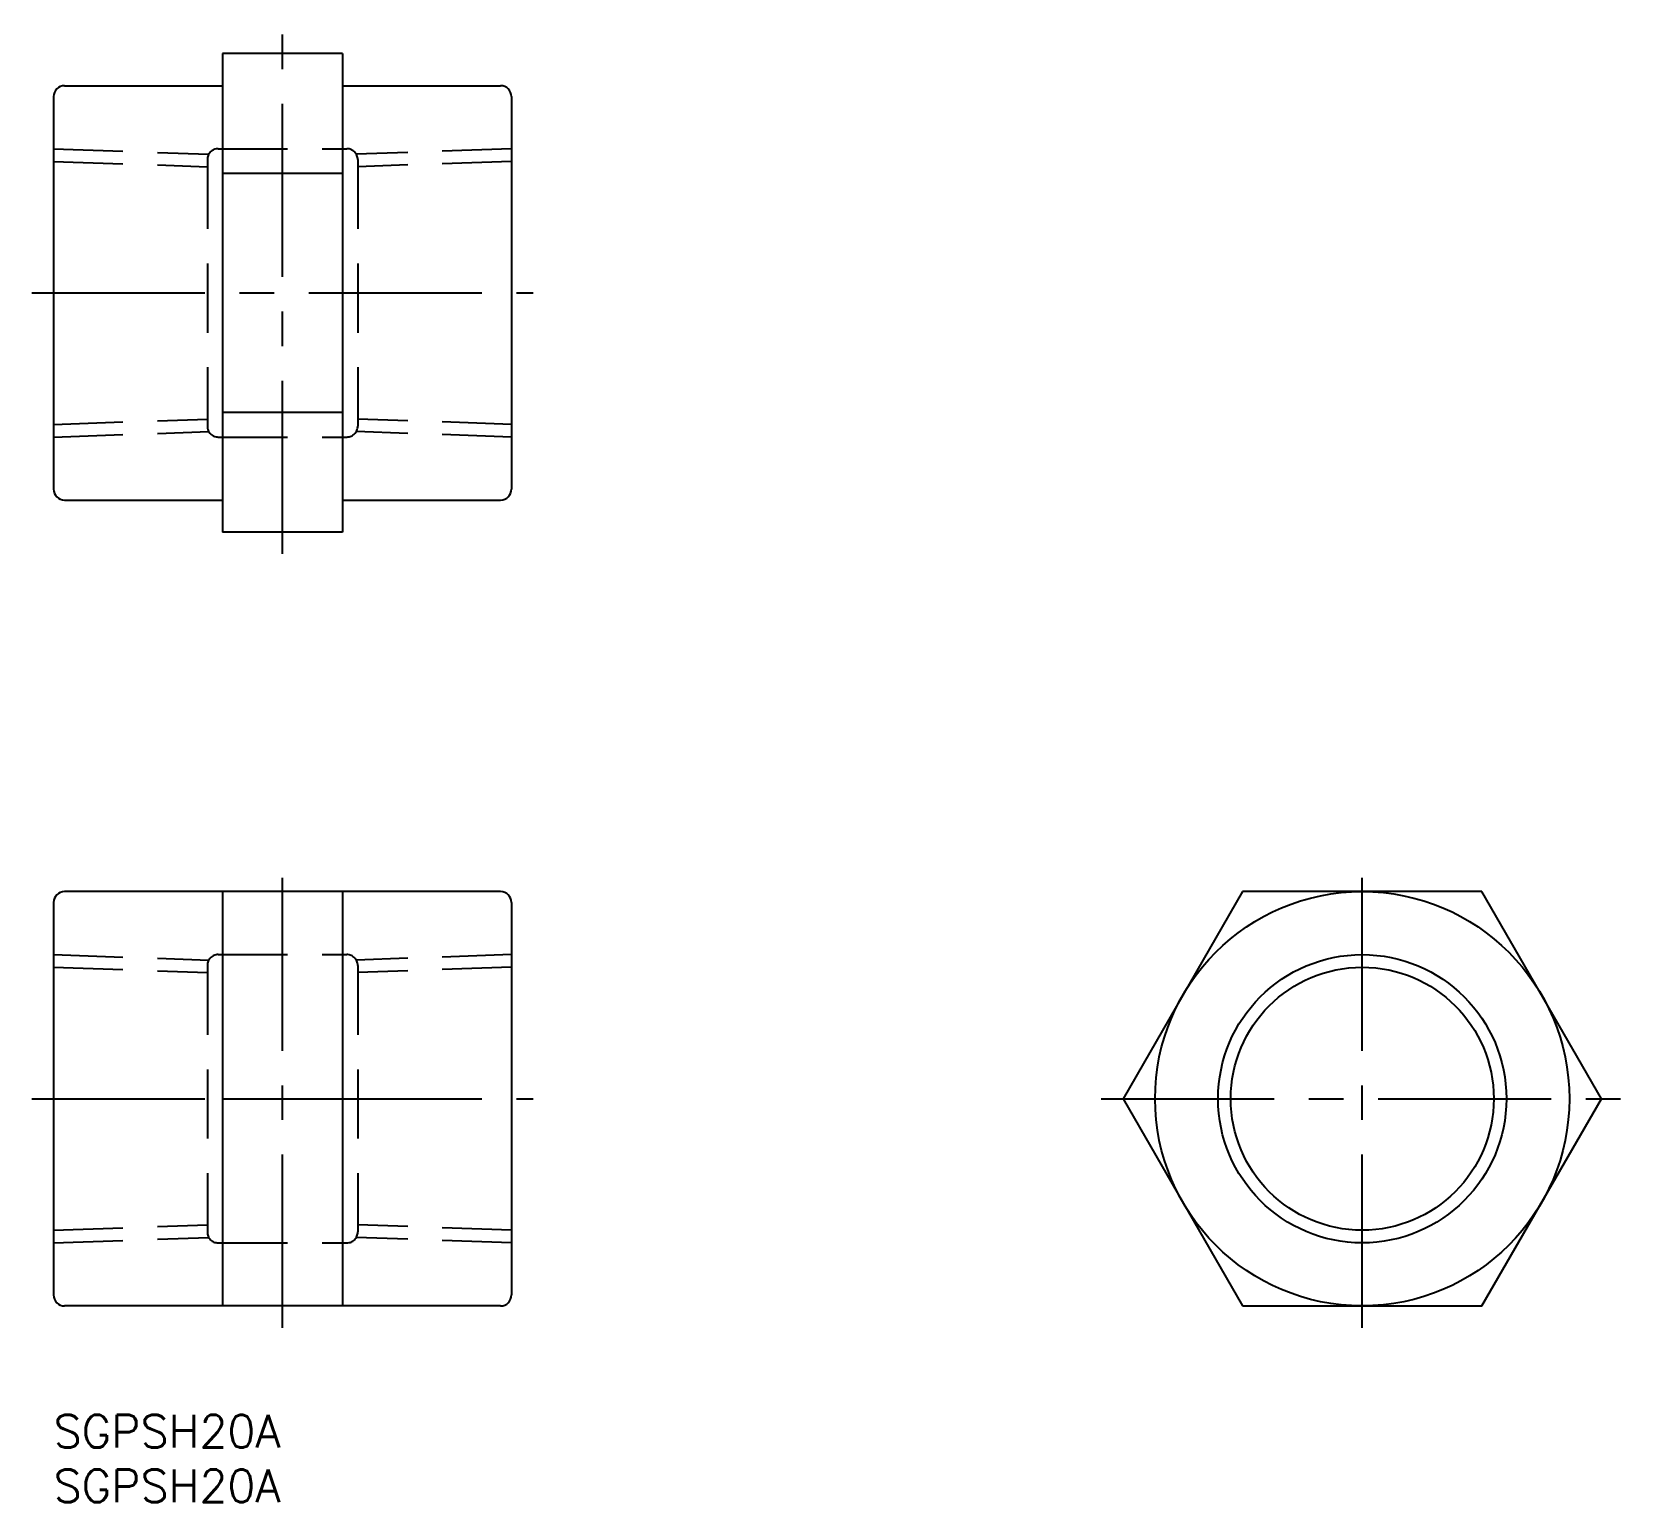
# Model space of a CAD drawing. Extents: x -2 to 144, y -8 to 127.
import ezdxf

# ---------------------------------------------------------------- set-up
doc = ezdxf.new("R2010")
doc.units = 0
doc.header["$LTSCALE"] = 0.5
doc.linetypes.add('CENTER', pattern=[50.8, 31.75, -6.35, 6.35, -6.35])
doc.linetypes.add('DASHED', pattern=[19.05, 12.7, -6.35])
for name, color, linetype in [('MSM_CENTER', 1, 'CENTER'), ('MSM_CONTINUOUS', 7, 'CONTINUOUS'), ('MSM_DASHED', 4, 'DASHED'), ('MSM_NARROW', 5, 'CONTINUOUS'), ('MSM_PART_NUMBER', 7, 'CONTINUOUS')]:
    doc.layers.add(name, color=color, linetype=linetype)
doc.styles.get("Standard").update_dxf_attribs({"font": 'txt.shx', "height": 3, "bigfont": 'bigfont.shx'})

# ---------------------------------------------------------------- blocks, each defined once
blk = doc.blocks.new('*U12')
at = {"layer": 'MSM_PART_NUMBER'}
blk.add_text('SGPSH20A', height=3, dxfattribs=at).set_placement((0, -3))
blk = doc.blocks.new('*U13')
at = {"layer": 'MSM_PART_NUMBER'}
blk.add_text('SGPSH20A', height=3, dxfattribs=at).set_placement((0, -8))

msp = doc.modelspace()

# ---------------------------------------------------------------- linework, layer by layer
at = {"layer": 'MSM_CENTER'}
for p, q in [((21, 78.97), (21, 126.85)), ((-2, 102.91), (44, 102.91)), ((21, 8), (21, 50)), ((120.04, 8), (120.04, 50)), ((-2, 29), (44, 29)), ((96.1, 29), (143.98, 29))]:
    msp.add_line(p, q, dxfattribs=at)
at = {"layer": 'MSM_CONTINUOUS'}
for p, q in [((26.5, 124.85), (15.5, 124.85)), ((15.5, 124.85), (15.5, 80.97)), ((26.5, 124.85), (26.5, 80.97)), ((1, 121.91), (15.5, 121.91)), ((26.5, 121.91), (41, 121.91)), ((0, 120.91), (0, 84.91)), ((42, 120.91), (42, 84.91)), ((15.5, 113.88), (26.5, 113.88)), ((26.5, 91.94), (15.5, 91.94)), ((1, 83.91), (15.5, 83.91)), ((26.5, 83.91), (41, 83.91)), ((26.5, 80.97), (15.5, 80.97)), ((0, 47), (0, 11)), ((41, 48), (1, 48)), ((15.5, 48), (15.5, 10)), ((26.5, 48), (26.5, 10)), ((42, 47), (42, 11)), ((109.07, 48), (98.1, 29)), ((131.01, 48), (109.07, 48)), ((141.98, 29), (131.01, 48)), ((15.5, 29), (26.5, 29)), ((98.1, 29), (109.07, 10)), ((131.01, 10), (141.98, 29)), ((41, 10), (1, 10)), ((109.07, 10), (131.01, 10))]:
    msp.add_line(p, q, dxfattribs=at)
for radius in [19, 12.06]:
    msp.add_circle((120.04, 29), radius, dxfattribs=at)
for centre, start, end in [((1, 120.91), 90, 180), ((41, 120.91), 0, 90), ((1, 84.91), 180, 270), ((41, 84.91), 270, 0), ((1, 47), 90, 180), ((41, 47), 0, 90), ((1, 11), 180, 270), ((41, 11), 270, 0)]:
    msp.add_arc(centre, 1, start, end, dxfattribs=at)
at = {"layer": 'MSM_DASHED'}
for p, q in [((0, 116.13), (14.24, 115.63)), ((15.1, 116.13), (26.9, 116.13)), ((42, 116.13), (27.76, 115.63)), ((0, 114.97), (14.1, 114.48)), ((14.1, 115.13), (14.1, 90.69)), ((27.9, 115.13), (27.9, 90.69)), ((42, 114.97), (27.9, 114.48)), ((0, 90.85), (14.1, 91.34)), ((42, 90.85), (27.9, 91.34)), ((0, 89.69), (14.24, 90.19)), ((15.1, 89.69), (26.9, 89.69)), ((42, 89.69), (27.76, 90.19)), ((0, 42.22), (14.24, 41.72)), ((0, 41.06), (14.1, 40.57)), ((14.1, 41.22), (14.1, 16.78)), ((15.1, 42.22), (26.9, 42.22)), ((42, 42.22), (27.76, 41.72)), ((27.9, 41.22), (27.9, 16.78)), ((42, 41.06), (27.9, 40.57)), ((0, 16.94), (14.1, 17.43)), ((0, 15.78), (14.24, 16.28)), ((42, 15.78), (27.76, 16.28)), ((42, 16.94), (27.9, 17.43)), ((15.1, 15.78), (26.9, 15.78))]:
    msp.add_line(p, q, dxfattribs=at)
for centre, start, end in [((15.1, 115.13), 90, 180), ((26.9, 115.13), 0, 90), ((15.1, 90.69), 180, 270), ((26.9, 90.69), 270, 0), ((15.1, 41.22), 90, 180), ((26.9, 41.22), 0, 90), ((15.1, 16.78), 180, 270), ((26.9, 16.78), 270, 0)]:
    msp.add_arc(centre, 1, start, end, dxfattribs=at)
at = {"layer": 'MSM_NARROW'}
msp.add_circle((120.04, 29), 13.22, dxfattribs=at)

# ---------------------------------------------------------------- block references
at = {"layer": 'MSM_CONTINUOUS'}
for name in ['*U12', '*U13']:
    msp.add_blockref(name, (0, 0), dxfattribs=at)

doc.saveas('drawing.dxf')
